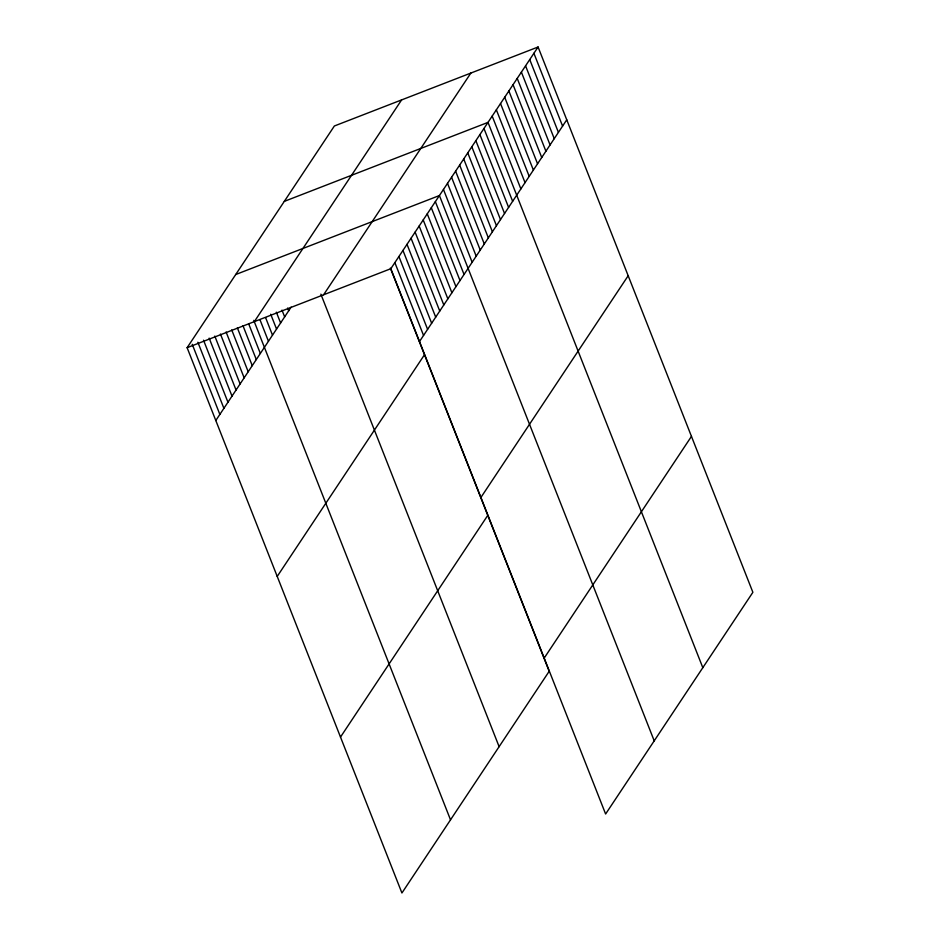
<?xml version="1.0" encoding="UTF-8"?>
<svg xmlns="http://www.w3.org/2000/svg" width="940" height="940" viewBox="0 0 940 940"><rect width="100%" height="100%" fill="white"/><g stroke="black" fill="none" stroke-linecap="round" stroke-linejoin="round"><path stroke-width="1.41" d="M390.37 268.1L549.183 671.289L401.921 893L187.119 347.694L334.382 125.984L538.08 47L752.881 592.306L605.618 814.016L390.817 268.711L538.08 47M254.341 321.633L401.603 99.922M215.8 420.521L291.13 307.11M323.595 294.784L470.858 73.062M419.498 341.537L566.761 119.815M277.218 576.432L424.492 354.721M480.916 497.448L628.178 275.737M340.503 737.077L487.766 515.367M544.189 658.094L691.464 436.383M284.315 201.371L488.013 122.388L702.815 667.682M235.717 274.527L439.415 195.543L654.216 740.849M187.119 347.694L390.817 268.711M533.908 53.286L562.59 126.101M529.737 59.561L558.419 132.375M525.566 65.847L554.248 138.662M521.394 72.133L550.076 144.948M517.223 78.408L545.905 151.222M513.052 84.694L541.734 157.509M508.869 90.969L537.562 163.795M504.698 97.255L533.38 170.07M500.527 103.541L529.208 176.356M496.355 109.816L525.037 182.642M492.184 116.102L520.866 188.917M483.959 128.475L512.641 201.301M479.905 134.573L508.599 207.399M475.863 140.671L504.545 213.498M471.81 146.769L500.491 219.584M467.756 152.868L496.449 225.682M463.714 158.966L492.396 231.78M459.66 165.064L488.342 237.879M455.606 171.162L484.3 243.977M451.564 177.261L480.246 250.075M447.511 183.359L476.192 256.174M443.457 189.457L472.15 262.272M435.361 201.642L464.043 274.468M431.307 207.74L460.001 280.567M427.265 213.838L455.947 286.653M423.212 219.937L451.893 292.751M419.158 226.035L447.851 298.85M415.116 232.133L443.798 304.948M411.062 238.231L439.744 311.046M407.008 244.329L435.702 317.144M402.966 250.428L431.648 323.243M398.913 256.526L427.594 329.341M394.859 262.613L423.552 335.439M320.869 294.173L499.116 746.666M287.64 308.073L288.697 310.764M281.988 310.118L284.656 316.862M276.348 312.174L280.602 322.961M270.708 314.23L276.548 329.059M265.597 317.626L272.494 335.157M259.957 319.682L268.452 341.255M253.776 320.376L450.519 819.833M248.665 323.783L260.345 353.452M243.025 325.828L256.303 359.55M237.374 327.884L252.249 365.637M231.734 329.94L248.195 371.735M226.094 331.985L244.153 377.833M220.442 334.041L240.1 383.931M214.802 336.097L236.046 390.029M209.162 338.142L232.004 396.128M203.522 340.198L227.95 402.226M197.87 342.242L223.896 408.324M192.23 344.298L219.854 414.423"/></g></svg>
